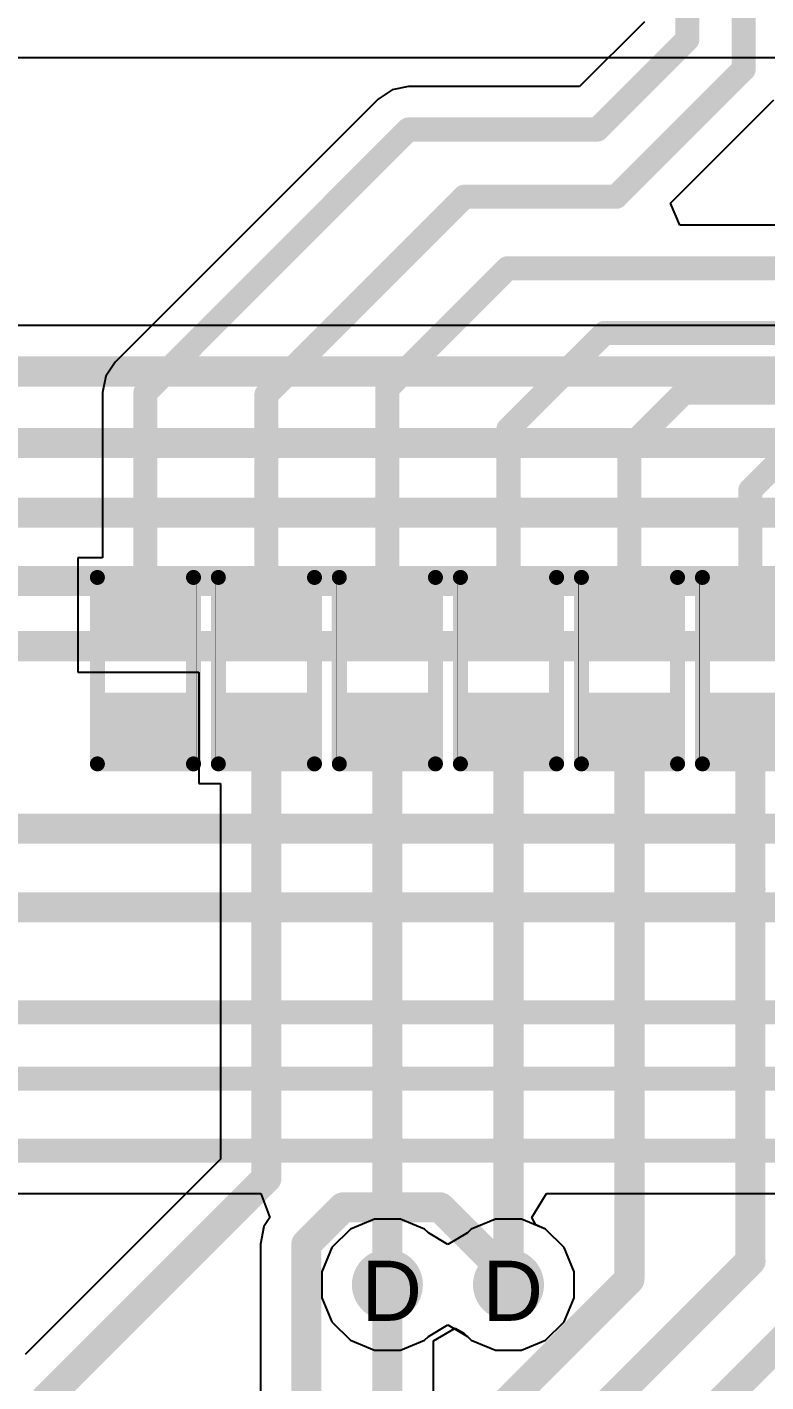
# Model space of a CAD drawing. Header units: inches. Extents: x -11 to 5428, y 0 to 5423.
# Drawn here: x 133.5 to 139.74, y 30.84 to 42.28 of the extents above; entities that cross this region are included whole.
import ezdxf

# ---------------------------------------------------------------- set-up
doc = ezdxf.new("R2010")
doc.units = ezdxf.units.IN
for name, color, linetype in [('Bottom Layer', 5, 'Continuous'), ('Drill Drawing', 1, 'Continuous'), ('GND', 16, 'Continuous'), ('PWR', 76, 'Continuous'), ('Top Layer', 1, 'Continuous'), ('Top Overlay', 2, 'Continuous'), ('Top Paste', 8, 'Continuous'), ('Top Solder', 216, 'Continuous'), ('Via Holes', 16, 'Continuous')]:
    doc.layers.add(name, color=color, linetype=linetype)
doc.styles.add('Arial', font='', dxfattribs={"height": 0.2})
doc.styles.get('Arial').set_extended_font_data('Arial')

# ---------------------------------------------------------------- blocks, each defined once
blk = doc.blocks.new('R___0402_420')
at = {"layer": 'Top Layer'}
for points in [[(-0.699, -0.318), (-0.699, 0.317), (-0.241, 0.317), (-0.241, -0.318)], [(0.241, -0.318), (0.241, 0.317), (0.699, 0.317), (0.699, -0.318)]]:
    blk.add_hatch(color=1, dxfattribs=at).paths.add_polyline_path(points)
at = {"layer": 'Top Paste'}
for points in [[(-0.699, -0.318), (-0.699, 0.317), (-0.241, 0.317), (-0.241, -0.318)], [(0.241, -0.318), (0.241, 0.317), (0.699, 0.317), (0.699, -0.318)]]:
    blk.add_hatch(color=8, dxfattribs=at).paths.add_polyline_path(points)
at = {"layer": 'Top Solder'}
for points in [[(-0.754, -0.373), (-0.754, 0.372), (-0.186, 0.372), (-0.186, -0.373)], [(0.186, -0.373), (0.186, 0.372), (0.754, 0.372), (0.754, -0.373)]]:
    blk.add_hatch(color=216, dxfattribs=at).paths.add_polyline_path(points)
at = {"layer": 'Top Overlay'}
for points in [[(-0.787, 0.406, 0.127, 0.127, 0), (0.787, 0.406, 0.127, 0.127, 0)], [(-0.787, 0.406, 0.127, 0.127, 0), (-0.787, -0.406, 0.127, 0.127, 0)], [(0.787, 0.406, 0.127, 0.127, 0), (0.787, -0.406, 0.127, 0.127, 0)], [(-0.787, -0.406, 0.127, 0.127, 0), (0.787, -0.406, 0.127, 0.127, 0)], [(-0.813, -0.432, 0.00323, 0.00323, 0), (0.813, -0.432, 0.00323, 0.00323, 0)]]:
    blk.add_lwpolyline(points, format="xyseb", dxfattribs=at)
for points in [[(-0.819, 0.406, 0.0635, 0.0635, 1), (-0.756, 0.406, 0.0635, 0.0635, 1)], [(-0.819, 0.406, 0.0635, 0.0635, 1), (-0.756, 0.406, 0.0635, 0.0635, 1)], [(0.756, 0.406, 0.0635, 0.0635, 1), (0.819, 0.406, 0.0635, 0.0635, 1)], [(0.756, 0.406, 0.0635, 0.0635, 1), (0.819, 0.406, 0.0635, 0.0635, 1)], [(-0.819, -0.406, 0.0635, 0.0635, 1), (-0.756, -0.406, 0.0635, 0.0635, 1)], [(-0.819, -0.406, 0.0635, 0.0635, 1), (-0.756, -0.406, 0.0635, 0.0635, 1)], [(0.756, -0.406, 0.0635, 0.0635, 1), (0.819, -0.406, 0.0635, 0.0635, 1)], [(0.756, -0.406, 0.0635, 0.0635, 1), (0.819, -0.406, 0.0635, 0.0635, 1)], [(-0.814, -0.432, 0.00161, 0.00161, 1), (-0.812, -0.432, 0.00161, 0.00161, 1)], [(0.812, -0.432, 0.00161, 0.00161, 1), (0.814, -0.432, 0.00161, 0.00161, 1)]]:
    blk.add_lwpolyline(points, format="xyseb", close=True, dxfattribs=at)
blk = doc.blocks.new('R___0402_430')
at = {"layer": 'Top Layer'}
for points in [[(-0.699, -0.317), (-0.699, 0.318), (-0.241, 0.318), (-0.241, -0.317)], [(0.241, -0.317), (0.241, 0.318), (0.699, 0.318), (0.699, -0.317)]]:
    blk.add_hatch(color=1, dxfattribs=at).paths.add_polyline_path(points)
at = {"layer": 'Top Paste'}
for points in [[(-0.699, -0.317), (-0.699, 0.318), (-0.241, 0.318), (-0.241, -0.317)], [(0.241, -0.317), (0.241, 0.318), (0.699, 0.318), (0.699, -0.317)]]:
    blk.add_hatch(color=8, dxfattribs=at).paths.add_polyline_path(points)
at = {"layer": 'Top Solder'}
for points in [[(-0.754, -0.372), (-0.754, 0.373), (-0.186, 0.373), (-0.186, -0.372)], [(0.186, -0.372), (0.186, 0.373), (0.754, 0.373), (0.754, -0.372)]]:
    blk.add_hatch(color=216, dxfattribs=at).paths.add_polyline_path(points)
at = {"layer": 'Top Overlay'}
for points in [[(0.787, 0.406, 0.127, 0.127, 0), (-0.787, 0.406, 0.127, 0.127, 0)], [(-0.787, -0.406, 0.127, 0.127, 0), (-0.787, 0.406, 0.127, 0.127, 0)], [(0.787, -0.406, 0.127, 0.127, 0), (0.787, 0.406, 0.127, 0.127, 0)], [(0.787, -0.406, 0.127, 0.127, 0), (-0.787, -0.406, 0.127, 0.127, 0)], [(0.813, -0.432, 0.00323, 0.00323, 0), (-0.813, -0.432, 0.00323, 0.00323, 0)]]:
    blk.add_lwpolyline(points, format="xyseb", dxfattribs=at)
for points in [[(-0.819, 0.406, 0.0635, 0.0635, 1), (-0.756, 0.406, 0.0635, 0.0635, 1)], [(-0.819, 0.406, 0.0635, 0.0635, 1), (-0.756, 0.406, 0.0635, 0.0635, 1)], [(0.756, 0.406, 0.0635, 0.0635, 1), (0.819, 0.406, 0.0635, 0.0635, 1)], [(0.756, 0.406, 0.0635, 0.0635, 1), (0.819, 0.406, 0.0635, 0.0635, 1)], [(-0.819, -0.406, 0.0635, 0.0635, 1), (-0.756, -0.406, 0.0635, 0.0635, 1)], [(-0.819, -0.406, 0.0635, 0.0635, 1), (-0.756, -0.406, 0.0635, 0.0635, 1)], [(0.756, -0.406, 0.0635, 0.0635, 1), (0.819, -0.406, 0.0635, 0.0635, 1)], [(0.756, -0.406, 0.0635, 0.0635, 1), (0.819, -0.406, 0.0635, 0.0635, 1)], [(-0.814, -0.432, 0.00161, 0.00161, 1), (-0.812, -0.432, 0.00161, 0.00161, 1)], [(0.812, -0.432, 0.00161, 0.00161, 1), (0.814, -0.432, 0.00161, 0.00161, 1)]]:
    blk.add_lwpolyline(points, format="xyseb", close=True, dxfattribs=at)
blk = doc.blocks.new('R___0402_432')
at = {"layer": 'Top Layer'}
for points in [[(-0.699, -0.318), (-0.699, 0.317), (-0.241, 0.317), (-0.241, -0.318)], [(0.241, -0.318), (0.241, 0.317), (0.699, 0.317), (0.699, -0.318)]]:
    blk.add_hatch(color=1, dxfattribs=at).paths.add_polyline_path(points)
at = {"layer": 'Top Paste'}
for points in [[(-0.699, -0.318), (-0.699, 0.317), (-0.241, 0.317), (-0.241, -0.318)], [(0.241, -0.318), (0.241, 0.317), (0.699, 0.317), (0.699, -0.318)]]:
    blk.add_hatch(color=8, dxfattribs=at).paths.add_polyline_path(points)
at = {"layer": 'Top Solder'}
for points in [[(-0.754, -0.373), (-0.754, 0.372), (-0.186, 0.372), (-0.186, -0.373)], [(0.186, -0.373), (0.186, 0.372), (0.754, 0.372), (0.754, -0.373)]]:
    blk.add_hatch(color=216, dxfattribs=at).paths.add_polyline_path(points)
at = {"layer": 'Top Overlay'}
for points in [[(0.787, 0.406, 0.127, 0.127, 0), (-0.787, 0.406, 0.127, 0.127, 0)], [(-0.787, -0.406, 0.127, 0.127, 0), (-0.787, 0.406, 0.127, 0.127, 0)], [(0.787, -0.406, 0.127, 0.127, 0), (0.787, 0.406, 0.127, 0.127, 0)], [(0.787, -0.406, 0.127, 0.127, 0), (-0.787, -0.406, 0.127, 0.127, 0)], [(0.813, -0.432, 0.00323, 0.00323, 0), (-0.813, -0.432, 0.00323, 0.00323, 0)]]:
    blk.add_lwpolyline(points, format="xyseb", dxfattribs=at)
for points in [[(-0.819, 0.406, 0.0635, 0.0635, 1), (-0.756, 0.406, 0.0635, 0.0635, 1)], [(-0.819, 0.406, 0.0635, 0.0635, 1), (-0.756, 0.406, 0.0635, 0.0635, 1)], [(0.756, 0.406, 0.0635, 0.0635, 1), (0.819, 0.406, 0.0635, 0.0635, 1)], [(0.756, 0.406, 0.0635, 0.0635, 1), (0.819, 0.406, 0.0635, 0.0635, 1)], [(-0.819, -0.406, 0.0635, 0.0635, 1), (-0.756, -0.406, 0.0635, 0.0635, 1)], [(-0.819, -0.406, 0.0635, 0.0635, 1), (-0.756, -0.406, 0.0635, 0.0635, 1)], [(0.756, -0.406, 0.0635, 0.0635, 1), (0.819, -0.406, 0.0635, 0.0635, 1)], [(0.756, -0.406, 0.0635, 0.0635, 1), (0.819, -0.406, 0.0635, 0.0635, 1)], [(-0.814, -0.432, 0.00161, 0.00161, 1), (-0.812, -0.432, 0.00161, 0.00161, 1)], [(0.812, -0.432, 0.00161, 0.00161, 1), (0.814, -0.432, 0.00161, 0.00161, 1)]]:
    blk.add_lwpolyline(points, format="xyseb", close=True, dxfattribs=at)
blk = doc.blocks.new('R___0402_433')
at = {"layer": 'Top Layer'}
for points in [[(-0.699, -0.317), (-0.699, 0.318), (-0.241, 0.318), (-0.241, -0.317)], [(0.241, -0.317), (0.241, 0.318), (0.699, 0.318), (0.699, -0.317)]]:
    blk.add_hatch(color=1, dxfattribs=at).paths.add_polyline_path(points)
at = {"layer": 'Top Paste'}
for points in [[(-0.699, -0.317), (-0.699, 0.318), (-0.241, 0.318), (-0.241, -0.317)], [(0.241, -0.317), (0.241, 0.318), (0.699, 0.318), (0.699, -0.317)]]:
    blk.add_hatch(color=8, dxfattribs=at).paths.add_polyline_path(points)
at = {"layer": 'Top Solder'}
for points in [[(-0.754, -0.372), (-0.754, 0.373), (-0.186, 0.373), (-0.186, -0.372)], [(0.186, -0.372), (0.186, 0.373), (0.754, 0.373), (0.754, -0.372)]]:
    blk.add_hatch(color=216, dxfattribs=at).paths.add_polyline_path(points)
at = {"layer": 'Top Overlay'}
for points in [[(0.787, 0.406, 0.127, 0.127, 0), (-0.787, 0.406, 0.127, 0.127, 0)], [(-0.787, -0.406, 0.127, 0.127, 0), (-0.787, 0.406, 0.127, 0.127, 0)], [(0.787, -0.406, 0.127, 0.127, 0), (0.787, 0.406, 0.127, 0.127, 0)], [(0.787, -0.406, 0.127, 0.127, 0), (-0.787, -0.406, 0.127, 0.127, 0)], [(0.813, -0.432, 0.00323, 0.00323, 0), (-0.813, -0.432, 0.00323, 0.00323, 0)]]:
    blk.add_lwpolyline(points, format="xyseb", dxfattribs=at)
for points in [[(-0.819, 0.406, 0.0635, 0.0635, 1), (-0.756, 0.406, 0.0635, 0.0635, 1)], [(-0.819, 0.406, 0.0635, 0.0635, 1), (-0.756, 0.406, 0.0635, 0.0635, 1)], [(0.756, 0.406, 0.0635, 0.0635, 1), (0.819, 0.406, 0.0635, 0.0635, 1)], [(0.756, 0.406, 0.0635, 0.0635, 1), (0.819, 0.406, 0.0635, 0.0635, 1)], [(-0.819, -0.406, 0.0635, 0.0635, 1), (-0.756, -0.406, 0.0635, 0.0635, 1)], [(-0.819, -0.406, 0.0635, 0.0635, 1), (-0.756, -0.406, 0.0635, 0.0635, 1)], [(0.756, -0.406, 0.0635, 0.0635, 1), (0.819, -0.406, 0.0635, 0.0635, 1)], [(0.756, -0.406, 0.0635, 0.0635, 1), (0.819, -0.406, 0.0635, 0.0635, 1)], [(-0.814, -0.432, 0.00161, 0.00161, 1), (-0.812, -0.432, 0.00161, 0.00161, 1)], [(0.812, -0.432, 0.00161, 0.00161, 1), (0.814, -0.432, 0.00161, 0.00161, 1)]]:
    blk.add_lwpolyline(points, format="xyseb", close=True, dxfattribs=at)
blk = doc.blocks.new('R___0402_435')
at = {"layer": 'Top Layer'}
for points in [[(-0.699, -0.318), (-0.699, 0.317), (-0.241, 0.317), (-0.241, -0.318)], [(0.241, -0.318), (0.241, 0.317), (0.699, 0.317), (0.699, -0.318)]]:
    blk.add_hatch(color=1, dxfattribs=at).paths.add_polyline_path(points)
at = {"layer": 'Top Paste'}
for points in [[(-0.699, -0.318), (-0.699, 0.317), (-0.241, 0.317), (-0.241, -0.318)], [(0.241, -0.318), (0.241, 0.317), (0.699, 0.317), (0.699, -0.318)]]:
    blk.add_hatch(color=8, dxfattribs=at).paths.add_polyline_path(points)
at = {"layer": 'Top Solder'}
for points in [[(-0.754, -0.373), (-0.754, 0.372), (-0.186, 0.372), (-0.186, -0.373)], [(0.186, -0.373), (0.186, 0.372), (0.754, 0.372), (0.754, -0.373)]]:
    blk.add_hatch(color=216, dxfattribs=at).paths.add_polyline_path(points)
at = {"layer": 'Top Overlay'}
for points in [[(0.787, 0.406, 0.127, 0.127, 0), (-0.787, 0.406, 0.127, 0.127, 0)], [(-0.787, -0.406, 0.127, 0.127, 0), (-0.787, 0.406, 0.127, 0.127, 0)], [(0.787, -0.406, 0.127, 0.127, 0), (0.787, 0.406, 0.127, 0.127, 0)], [(0.787, -0.406, 0.127, 0.127, 0), (-0.787, -0.406, 0.127, 0.127, 0)], [(0.813, -0.432, 0.00323, 0.00323, 0), (-0.813, -0.432, 0.00323, 0.00323, 0)]]:
    blk.add_lwpolyline(points, format="xyseb", dxfattribs=at)
for points in [[(-0.819, 0.406, 0.0635, 0.0635, 1), (-0.756, 0.406, 0.0635, 0.0635, 1)], [(-0.819, 0.406, 0.0635, 0.0635, 1), (-0.756, 0.406, 0.0635, 0.0635, 1)], [(0.756, 0.406, 0.0635, 0.0635, 1), (0.819, 0.406, 0.0635, 0.0635, 1)], [(0.756, 0.406, 0.0635, 0.0635, 1), (0.819, 0.406, 0.0635, 0.0635, 1)], [(-0.819, -0.406, 0.0635, 0.0635, 1), (-0.756, -0.406, 0.0635, 0.0635, 1)], [(-0.819, -0.406, 0.0635, 0.0635, 1), (-0.756, -0.406, 0.0635, 0.0635, 1)], [(0.756, -0.406, 0.0635, 0.0635, 1), (0.819, -0.406, 0.0635, 0.0635, 1)], [(0.756, -0.406, 0.0635, 0.0635, 1), (0.819, -0.406, 0.0635, 0.0635, 1)], [(-0.814, -0.432, 0.00161, 0.00161, 1), (-0.812, -0.432, 0.00161, 0.00161, 1)], [(0.812, -0.432, 0.00161, 0.00161, 1), (0.814, -0.432, 0.00161, 0.00161, 1)]]:
    blk.add_lwpolyline(points, format="xyseb", close=True, dxfattribs=at)
blk = doc.blocks.new('R___0402_437')
at = {"layer": 'Top Layer'}
for points in [[(-0.699, -0.317), (-0.699, 0.318), (-0.241, 0.318), (-0.241, -0.317)], [(0.241, -0.317), (0.241, 0.318), (0.699, 0.318), (0.699, -0.317)]]:
    blk.add_hatch(color=1, dxfattribs=at).paths.add_polyline_path(points)
at = {"layer": 'Top Paste'}
for points in [[(-0.699, -0.317), (-0.699, 0.318), (-0.241, 0.318), (-0.241, -0.317)], [(0.241, -0.317), (0.241, 0.318), (0.699, 0.318), (0.699, -0.317)]]:
    blk.add_hatch(color=8, dxfattribs=at).paths.add_polyline_path(points)
at = {"layer": 'Top Solder'}
for points in [[(-0.754, -0.372), (-0.754, 0.373), (-0.186, 0.373), (-0.186, -0.372)], [(0.186, -0.372), (0.186, 0.373), (0.754, 0.373), (0.754, -0.372)]]:
    blk.add_hatch(color=216, dxfattribs=at).paths.add_polyline_path(points)
at = {"layer": 'Top Overlay'}
for points in [[(0.787, 0.406, 0.127, 0.127, 0), (-0.787, 0.406, 0.127, 0.127, 0)], [(-0.787, -0.406, 0.127, 0.127, 0), (-0.787, 0.406, 0.127, 0.127, 0)], [(0.787, -0.406, 0.127, 0.127, 0), (0.787, 0.406, 0.127, 0.127, 0)], [(0.787, -0.406, 0.127, 0.127, 0), (-0.787, -0.406, 0.127, 0.127, 0)], [(0.813, -0.432, 0.00323, 0.00323, 0), (-0.813, -0.432, 0.00323, 0.00323, 0)]]:
    blk.add_lwpolyline(points, format="xyseb", dxfattribs=at)
for points in [[(-0.819, 0.406, 0.0635, 0.0635, 1), (-0.756, 0.406, 0.0635, 0.0635, 1)], [(-0.819, 0.406, 0.0635, 0.0635, 1), (-0.756, 0.406, 0.0635, 0.0635, 1)], [(0.756, 0.406, 0.0635, 0.0635, 1), (0.819, 0.406, 0.0635, 0.0635, 1)], [(0.756, 0.406, 0.0635, 0.0635, 1), (0.819, 0.406, 0.0635, 0.0635, 1)], [(-0.819, -0.406, 0.0635, 0.0635, 1), (-0.756, -0.406, 0.0635, 0.0635, 1)], [(-0.819, -0.406, 0.0635, 0.0635, 1), (-0.756, -0.406, 0.0635, 0.0635, 1)], [(0.756, -0.406, 0.0635, 0.0635, 1), (0.819, -0.406, 0.0635, 0.0635, 1)], [(0.756, -0.406, 0.0635, 0.0635, 1), (0.819, -0.406, 0.0635, 0.0635, 1)], [(-0.814, -0.432, 0.00161, 0.00161, 1), (-0.812, -0.432, 0.00161, 0.00161, 1)], [(0.812, -0.432, 0.00161, 0.00161, 1), (0.814, -0.432, 0.00161, 0.00161, 1)]]:
    blk.add_lwpolyline(points, format="xyseb", close=True, dxfattribs=at)

msp = doc.modelspace()

# ---------------------------------------------------------------- hatches: boundary and pattern name
at = {"layer": 'Bottom Layer'}
h = msp.add_hatch(color=5, dxfattribs=at)
edge = h.paths.add_edge_path()
edge.add_arc((136.539, 31.656), 0.3, 0, 360)
h = msp.add_hatch(color=5, dxfattribs=at)
edge = h.paths.add_edge_path()
edge.add_arc((137.562, 31.656), 0.3, 0, 360)
at = {"layer": 'GND'}
h = msp.add_hatch(color=16, dxfattribs=at)
edge = h.paths.add_edge_path()
edge.add_arc((136.539, 31.656), 0.3, 0, 360)
h = msp.add_hatch(color=16, dxfattribs=at)
edge = h.paths.add_edge_path()
edge.add_arc((137.562, 31.656), 0.3, 0, 360)
at = {"layer": 'PWR'}
h = msp.add_hatch(color=76, dxfattribs=at)
edge = h.paths.add_edge_path()
edge.add_arc((136.539, 31.656), 0.3, 0, 360)
h = msp.add_hatch(color=76, dxfattribs=at)
edge = h.paths.add_edge_path()
edge.add_arc((137.562, 31.656), 0.3, 0, 360)
at = {"layer": 'Top Layer'}
h = msp.add_hatch(color=1, dxfattribs=at)
edge = h.paths.add_edge_path()
edge.add_arc((136.539, 31.656), 0.3, 0, 360)
h = msp.add_hatch(color=1, dxfattribs=at)
edge = h.paths.add_edge_path()
edge.add_arc((137.562, 31.656), 0.3, 0, 360)
at = {"layer": 'Via Holes'}
h = msp.add_hatch(color=7, dxfattribs=at)
edge = h.paths.add_edge_path()
edge.add_arc((136.539, 31.656), 0.15, 0, 360)
h = msp.add_hatch(color=7, dxfattribs=at)
edge = h.paths.add_edge_path()
edge.add_arc((137.562, 31.656), 0.15, 0, 360)

# ---------------------------------------------------------------- linework, layer by layer
at = {"layer": 'Bottom Layer'}
for p, q in [((127.639, 42.021), (159.789, 42.021)), ((152.615, 39.758), (128.544, 39.758)), ((132.655, 32.427), (135.471, 32.427)), ((135.471, 32.427), (135.546, 32.223)), ((137.759, 32.223), (137.884, 32.427)), ((137.884, 32.427), (143.274, 32.427)), ((135.546, 32.223), (135.496, 32.147)), ((137.792, 32.161), (137.759, 32.223)), ((137.875, 32.126), (137.792, 32.161)), ((135.496, 32.147), (135.466, 31.999)), ((138.031, 31.97), (137.875, 32.126)), ((135.466, 31.999), (135.466, 30.231)), ((138.116, 31.766), (138.031, 31.97)), ((138.116, 31.546), (138.116, 31.766)), ((138.031, 31.342), (138.116, 31.546)), ((136.928, 31.183), (137.111, 31.289)), ((137.111, 31.289), (137.183, 31.251)), ((137.183, 31.251), (137.248, 31.187)), ((137.875, 31.187), (138.031, 31.342)), ((136.928, 30.436), (136.928, 31.183)), ((137.248, 31.187), (137.451, 31.102)), ((137.672, 31.102), (137.875, 31.187)), ((137.451, 31.102), (137.672, 31.102))]:
    msp.add_line(p, q, dxfattribs=at)
for points in [[(128.383, 39.37, 0.254, 0.254, 0), (152.615, 39.37, 0.254, 0.254, 0)], [(128.03, 38.767, 0.254, 0.254, 0), (152.196, 38.767, 0.254, 0.254, 0)], [(127.652, 38.177, 0.254, 0.254, 0), (151.763, 38.177, 0.254, 0.254, 0)], [(127.681, 37.6, 0.254, 0.254, 0), (151.318, 37.6, 0.254, 0.254, 0)], [(127.897, 37.05, 0.254, 0.254, 0), (150.846, 37.05, 0.254, 0.254, 0)], [(128.857, 35.508, 0.254, 0.254, 0), (140.628, 35.508, 0.254, 0.254, 0)], [(129.234, 34.844, 0.254, 0.254, 0), (140.987, 34.844, 0.254, 0.254, 0)], [(130.92, 33.956, 0.203, 0.203, 0), (150.432, 33.956, 0.203, 0.203, 0)], [(131.772, 33.397, 0.203, 0.203, 0), (150.087, 33.397, 0.203, 0.203, 0)], [(132.235, 32.789, 0.203, 0.203, 0), (143.695, 32.789, 0.203, 0.203, 0)], [(135.854, 31.999, 0.254, 0.254, 0), (136.166, 32.31, 0.254, 0.254, 0)], [(136.166, 32.31, 0.254, 0.254, 0), (136.984, 32.31, 0.254, 0.254, 0)], [(136.984, 32.31, 0.254, 0.254, 0), (137.562, 31.732, 0.254, 0.254, 0)], [(135.854, 30.231, 0.254, 0.254, 0), (135.854, 31.999, 0.254, 0.254, 0)], [(136.539, 31.656, 0.254, 0.254, 0), (136.539, 31.732, 0.254, 0.254, 0)], [(136.539, 30.275, 0.254, 0.254, 0), (136.539, 31.656, 0.254, 0.254, 0)]]:
    msp.add_lwpolyline(points, format="xyseb", dxfattribs=at)
for points in [[(136.102, 32.31, 0.127, 0.127, 1), (136.229, 32.31, 0.127, 0.127, 1)], [(136.102, 32.31, 0.127, 0.127, 1), (136.229, 32.31, 0.127, 0.127, 1)], [(136.92, 32.31, 0.127, 0.127, 1), (137.047, 32.31, 0.127, 0.127, 1)], [(136.92, 32.31, 0.127, 0.127, 1), (137.047, 32.31, 0.127, 0.127, 1)], [(135.791, 31.999, 0.127, 0.127, 1), (135.918, 31.999, 0.127, 0.127, 1)], [(135.791, 31.999, 0.127, 0.127, 1), (135.918, 31.999, 0.127, 0.127, 1)], [(136.476, 31.732, 0.127, 0.127, 1), (136.603, 31.732, 0.127, 0.127, 1)], [(137.498, 31.732, 0.127, 0.127, 1), (137.625, 31.732, 0.127, 0.127, 1)], [(136.476, 31.656, 0.127, 0.127, 1), (136.603, 31.656, 0.127, 0.127, 1)], [(136.476, 31.656, 0.127, 0.127, 1), (136.603, 31.656, 0.127, 0.127, 1)]]:
    msp.add_lwpolyline(points, format="xyseb", close=True, dxfattribs=at)
at = {"layer": 'GND'}
for p, q in [((136.429, 32.21), (136.226, 32.126)), ((136.65, 32.21), (136.429, 32.21)), ((136.853, 32.126), (136.65, 32.21)), ((137.451, 32.21), (137.248, 32.126)), ((137.672, 32.21), (137.451, 32.21)), ((137.875, 32.126), (137.672, 32.21)), ((136.226, 32.126), (136.07, 31.97)), ((136.885, 32.094), (136.853, 32.126)), ((137.05, 31.995), (136.885, 32.094)), ((137.216, 32.094), (137.05, 31.995)), ((137.248, 32.126), (137.216, 32.094)), ((138.031, 31.97), (137.875, 32.126)), ((136.07, 31.97), (135.985, 31.766)), ((138.116, 31.766), (138.031, 31.97)), ((135.985, 31.766), (135.985, 31.546)), ((138.116, 31.546), (138.116, 31.766)), ((135.985, 31.546), (136.07, 31.342)), ((138.031, 31.342), (138.116, 31.546)), ((136.07, 31.342), (136.226, 31.187)), ((136.885, 31.218), (137.05, 31.317)), ((137.05, 31.317), (137.216, 31.218)), ((137.875, 31.187), (138.031, 31.342)), ((136.226, 31.187), (136.429, 31.102)), ((136.65, 31.102), (136.853, 31.187)), ((136.853, 31.187), (136.885, 31.218)), ((137.216, 31.218), (137.248, 31.187)), ((137.248, 31.187), (137.451, 31.102)), ((137.672, 31.102), (137.875, 31.187)), ((136.429, 31.102), (136.65, 31.102)), ((137.451, 31.102), (137.672, 31.102))]:
    msp.add_line(p, q, dxfattribs=at)
at = {"layer": 'PWR'}
for p, q in [((136.429, 32.21), (136.226, 32.126)), ((136.65, 32.21), (136.429, 32.21)), ((136.853, 32.126), (136.65, 32.21)), ((137.451, 32.21), (137.248, 32.126)), ((137.672, 32.21), (137.451, 32.21)), ((137.875, 32.126), (137.672, 32.21)), ((136.226, 32.126), (136.07, 31.97)), ((136.885, 32.094), (136.853, 32.126)), ((137.05, 31.995), (136.885, 32.094)), ((137.216, 32.094), (137.05, 31.995)), ((137.248, 32.126), (137.216, 32.094)), ((138.031, 31.97), (137.875, 32.126)), ((136.07, 31.97), (135.985, 31.766)), ((138.116, 31.766), (138.031, 31.97)), ((135.985, 31.766), (135.985, 31.546)), ((138.116, 31.546), (138.116, 31.766)), ((135.985, 31.546), (136.07, 31.342)), ((138.031, 31.342), (138.116, 31.546)), ((136.07, 31.342), (136.226, 31.187)), ((136.885, 31.218), (137.05, 31.317)), ((137.05, 31.317), (137.216, 31.218)), ((137.875, 31.187), (138.031, 31.342)), ((136.226, 31.187), (136.429, 31.102)), ((136.65, 31.102), (136.853, 31.187)), ((136.853, 31.187), (136.885, 31.218)), ((137.216, 31.218), (137.248, 31.187)), ((137.248, 31.187), (137.451, 31.102)), ((137.672, 31.102), (137.875, 31.187)), ((136.429, 31.102), (136.65, 31.102)), ((137.451, 31.102), (137.672, 31.102))]:
    msp.add_line(p, q, dxfattribs=at)
at = {"layer": 'Top Layer'}
for p, q in [((138.71, 42.324), (138.163, 41.777)), ((136.717, 41.777), (136.578, 41.749)), ((138.163, 41.777), (136.717, 41.777)), ((136.46, 41.671), (134.238, 39.449)), ((136.578, 41.749), (136.46, 41.671)), ((136.46, 41.671), (136.46, 41.671)), ((138.931, 40.792), (139.804, 41.666)), ((139.008, 40.605), (138.931, 40.792)), ((139.824, 40.605), (139.008, 40.605)), ((134.238, 39.449), (134.16, 39.331)), ((134.16, 39.331), (134.132, 39.192)), ((134.132, 39.192), (134.132, 39.192)), ((134.132, 39.192), (134.132, 37.795)), ((134.132, 37.795), (133.923, 37.795)), ((133.923, 37.795), (133.923, 36.83)), ((133.923, 36.83), (134.946, 36.83)), ((134.946, 36.83), (134.946, 35.89)), ((134.946, 35.89), (135.129, 35.89)), ((135.129, 35.89), (135.129, 32.717)), ((135.129, 32.717), (133.478, 31.066))]:
    msp.add_line(p, q, dxfattribs=at)
for points in [[(139.073, 42.174, 0.203, 0.203, 0), (139.073, 46.046, 0.203, 0.203, 0)], [(139.548, 41.922, 0.203, 0.203, 0), (139.548, 45.124, 0.203, 0.203, 0)], [(138.313, 41.414, 0.203, 0.203, 0), (139.073, 42.174, 0.203, 0.203, 0)], [(138.472, 40.846, 0.203, 0.203, 0), (139.548, 41.922, 0.203, 0.203, 0)], [(134.495, 39.192, 0.203, 0.203, 0), (136.717, 41.414, 0.203, 0.203, 0)], [(136.717, 41.414, 0.203, 0.203, 0), (138.313, 41.414, 0.203, 0.203, 0)], [(135.517, 39.173, 0.203, 0.203, 0), (137.19, 40.846, 0.203, 0.203, 0)], [(137.19, 40.846, 0.203, 0.203, 0), (138.472, 40.846, 0.203, 0.203, 0)], [(136.539, 39.228, 0.203, 0.203, 0), (137.554, 40.242, 0.203, 0.203, 0)], [(137.554, 40.242, 0.203, 0.203, 0), (139.974, 40.242, 0.203, 0.203, 0)], [(137.562, 38.884, 0.203, 0.203, 0), (138.373, 39.696, 0.203, 0.203, 0)], [(138.373, 39.696, 0.203, 0.203, 0), (140.114, 39.696, 0.203, 0.203, 0)], [(134.495, 37.313, 0.203, 0.203, 0), (134.495, 39.192, 0.203, 0.203, 0)], [(135.517, 37.313, 0.203, 0.203, 0), (135.517, 39.173, 0.203, 0.203, 0)], [(136.539, 37.313, 0.203, 0.203, 0), (136.539, 39.228, 0.203, 0.203, 0)], [(138.584, 38.732, 0.203, 0.203, 0), (139.045, 39.192, 0.203, 0.203, 0)], [(139.045, 39.192, 0.203, 0.203, 0), (140.291, 39.192, 0.203, 0.203, 0)], [(137.562, 37.313, 0.203, 0.203, 0), (137.562, 38.884, 0.203, 0.203, 0)], [(138.584, 37.313, 0.203, 0.203, 0), (138.584, 38.732, 0.203, 0.203, 0)], [(139.606, 38.369, 0.203, 0.203, 0), (139.968, 38.732, 0.203, 0.203, 0)], [(139.606, 37.313, 0.203, 0.203, 0), (139.606, 38.369, 0.203, 0.203, 0)], [(135.517, 32.556, 0.254, 0.254, 0), (135.517, 36.373, 0.254, 0.254, 0)], [(136.539, 31.656, 0.254, 0.254, 0), (136.539, 36.373, 0.254, 0.254, 0)], [(137.562, 31.656, 0.254, 0.254, 0), (137.562, 36.373, 0.254, 0.254, 0)], [(138.584, 31.701, 0.254, 0.254, 0), (138.584, 36.373, 0.254, 0.254, 0)], [(139.606, 35, 0.254, 0.254, 0), (139.606, 36.373, 0.254, 0.254, 0)], [(139.606, 31.856, 0.254, 0.254, 0), (139.606, 35, 0.254, 0.254, 0)], [(137.543, 28.854, 0.254, 0.254, 0), (142.673, 33.983, 0.254, 0.254, 0)], [(133.639, 30.678, 0.254, 0.254, 0), (135.517, 32.556, 0.254, 0.254, 0)], [(137.154, 29.404, 0.254, 0.254, 0), (139.606, 31.856, 0.254, 0.254, 0)], [(136.943, 30.059, 0.254, 0.254, 0), (138.584, 31.701, 0.254, 0.254, 0)]]:
    msp.add_lwpolyline(points, format="xyseb", dxfattribs=at)
for points in [[(139.022, 42.174, 0.102, 0.102, 1), (139.123, 42.174, 0.102, 0.102, 1)], [(139.022, 42.174, 0.102, 0.102, 1), (139.123, 42.174, 0.102, 0.102, 1)], [(139.497, 41.922, 0.102, 0.102, 1), (139.599, 41.922, 0.102, 0.102, 1)], [(139.497, 41.922, 0.102, 0.102, 1), (139.599, 41.922, 0.102, 0.102, 1)], [(136.666, 41.414, 0.102, 0.102, 1), (136.768, 41.414, 0.102, 0.102, 1)], [(136.666, 41.414, 0.102, 0.102, 1), (136.768, 41.414, 0.102, 0.102, 1)], [(138.262, 41.414, 0.102, 0.102, 1), (138.364, 41.414, 0.102, 0.102, 1)], [(138.262, 41.414, 0.102, 0.102, 1), (138.364, 41.414, 0.102, 0.102, 1)], [(137.139, 40.846, 0.102, 0.102, 1), (137.241, 40.846, 0.102, 0.102, 1)], [(137.139, 40.846, 0.102, 0.102, 1), (137.241, 40.846, 0.102, 0.102, 1)], [(138.421, 40.846, 0.102, 0.102, 1), (138.523, 40.846, 0.102, 0.102, 1)], [(138.421, 40.846, 0.102, 0.102, 1), (138.523, 40.846, 0.102, 0.102, 1)], [(137.503, 40.242, 0.102, 0.102, 1), (137.604, 40.242, 0.102, 0.102, 1)], [(137.503, 40.242, 0.102, 0.102, 1), (137.604, 40.242, 0.102, 0.102, 1)], [(138.323, 39.696, 0.102, 0.102, 1), (138.424, 39.696, 0.102, 0.102, 1)], [(138.323, 39.696, 0.102, 0.102, 1), (138.424, 39.696, 0.102, 0.102, 1)], [(134.444, 39.192, 0.102, 0.102, 1), (134.546, 39.192, 0.102, 0.102, 1)], [(134.444, 39.192, 0.102, 0.102, 1), (134.546, 39.192, 0.102, 0.102, 1)], [(135.466, 39.173, 0.102, 0.102, 1), (135.568, 39.173, 0.102, 0.102, 1)], [(135.466, 39.173, 0.102, 0.102, 1), (135.568, 39.173, 0.102, 0.102, 1)], [(136.489, 39.228, 0.102, 0.102, 1), (136.59, 39.228, 0.102, 0.102, 1)], [(136.489, 39.228, 0.102, 0.102, 1), (136.59, 39.228, 0.102, 0.102, 1)], [(138.994, 39.192, 0.102, 0.102, 1), (139.096, 39.192, 0.102, 0.102, 1)], [(138.994, 39.192, 0.102, 0.102, 1), (139.096, 39.192, 0.102, 0.102, 1)], [(137.511, 38.884, 0.102, 0.102, 1), (137.612, 38.884, 0.102, 0.102, 1)], [(137.511, 38.884, 0.102, 0.102, 1), (137.612, 38.884, 0.102, 0.102, 1)], [(138.533, 38.732, 0.102, 0.102, 1), (138.635, 38.732, 0.102, 0.102, 1)], [(138.533, 38.732, 0.102, 0.102, 1), (138.635, 38.732, 0.102, 0.102, 1)], [(139.555, 38.369, 0.102, 0.102, 1), (139.657, 38.369, 0.102, 0.102, 1)], [(139.555, 38.369, 0.102, 0.102, 1), (139.657, 38.369, 0.102, 0.102, 1)], [(134.444, 37.313, 0.102, 0.102, 1), (134.546, 37.313, 0.102, 0.102, 1)], [(135.466, 37.313, 0.102, 0.102, 1), (135.568, 37.313, 0.102, 0.102, 1)], [(136.489, 37.313, 0.102, 0.102, 1), (136.59, 37.313, 0.102, 0.102, 1)], [(137.511, 37.313, 0.102, 0.102, 1), (137.612, 37.313, 0.102, 0.102, 1)], [(138.533, 37.313, 0.102, 0.102, 1), (138.635, 37.313, 0.102, 0.102, 1)], [(139.555, 37.313, 0.102, 0.102, 1), (139.657, 37.313, 0.102, 0.102, 1)], [(135.454, 36.373, 0.127, 0.127, 1), (135.581, 36.373, 0.127, 0.127, 1)], [(136.476, 36.373, 0.127, 0.127, 1), (136.603, 36.373, 0.127, 0.127, 1)], [(137.498, 36.373, 0.127, 0.127, 1), (137.625, 36.373, 0.127, 0.127, 1)], [(138.52, 36.373, 0.127, 0.127, 1), (138.647, 36.373, 0.127, 0.127, 1)], [(139.543, 36.373, 0.127, 0.127, 1), (139.67, 36.373, 0.127, 0.127, 1)], [(139.543, 35, 0.127, 0.127, 1), (139.67, 35, 0.127, 0.127, 1)], [(139.543, 35, 0.127, 0.127, 1), (139.67, 35, 0.127, 0.127, 1)], [(135.454, 32.556, 0.127, 0.127, 1), (135.581, 32.556, 0.127, 0.127, 1)], [(135.454, 32.556, 0.127, 0.127, 1), (135.581, 32.556, 0.127, 0.127, 1)], [(139.543, 31.856, 0.127, 0.127, 1), (139.67, 31.856, 0.127, 0.127, 1)], [(139.543, 31.856, 0.127, 0.127, 1), (139.67, 31.856, 0.127, 0.127, 1)], [(138.52, 31.701, 0.127, 0.127, 1), (138.647, 31.701, 0.127, 0.127, 1)], [(138.52, 31.701, 0.127, 0.127, 1), (138.647, 31.701, 0.127, 0.127, 1)], [(136.476, 31.656, 0.127, 0.127, 1), (136.603, 31.656, 0.127, 0.127, 1)], [(137.498, 31.656, 0.127, 0.127, 1), (137.625, 31.656, 0.127, 0.127, 1)]]:
    msp.add_lwpolyline(points, format="xyseb", close=True, dxfattribs=at)

# ---------------------------------------------------------------- block references
for name, p, rotation in [('R___0402_420', (134.495, 36.843), 90), ('R___0402_430', (135.517, 36.843), 270), ('R___0402_432', (136.539, 36.843), 270), ('R___0402_433', (137.562, 36.843), 270), ('R___0402_435', (138.584, 36.843), 270), ('R___0402_437', (139.606, 36.843), 270)]:
    msp.add_blockref(name, p, dxfattribs=dict(rotation=rotation))

# ---------------------------------------------------------------- texts
at = {"layer": 'Drill Drawing', "style": 'Arial'}
for p in [(136.319, 31.351), (137.342, 31.351)]:
    msp.add_text('D', height=0.508, dxfattribs=at).set_placement(p)

doc.saveas('drawing.dxf')
